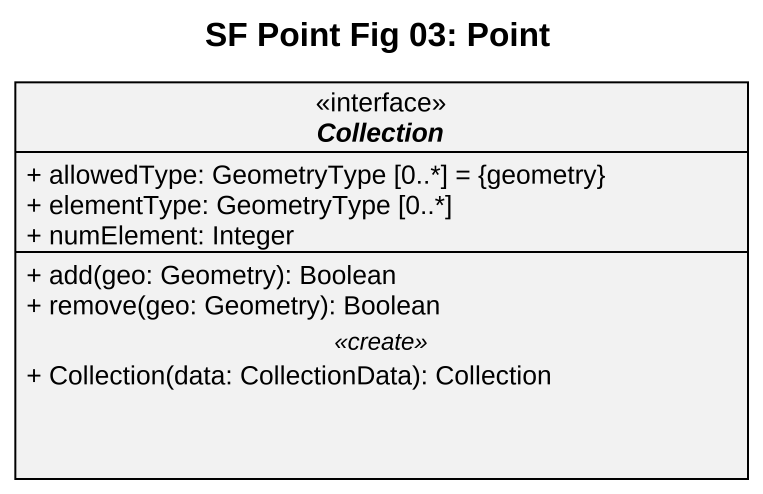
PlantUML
@startuml
title SF Point Fig 03: Point
hide circle
hide empty members
skinparam classAttributeIconSize 0
interface Collection {
  + allowedType: GeometryType [0..*] = {geometry}
  + elementType: GeometryType [0..*]
  + numElement: Integer
  --
  + add(geo: Geometry): Boolean
  + remove(geo: Geometry): Boolean
  .. <<create>> ..
  + Collection(data: CollectionData): Collection
}
@enduml
